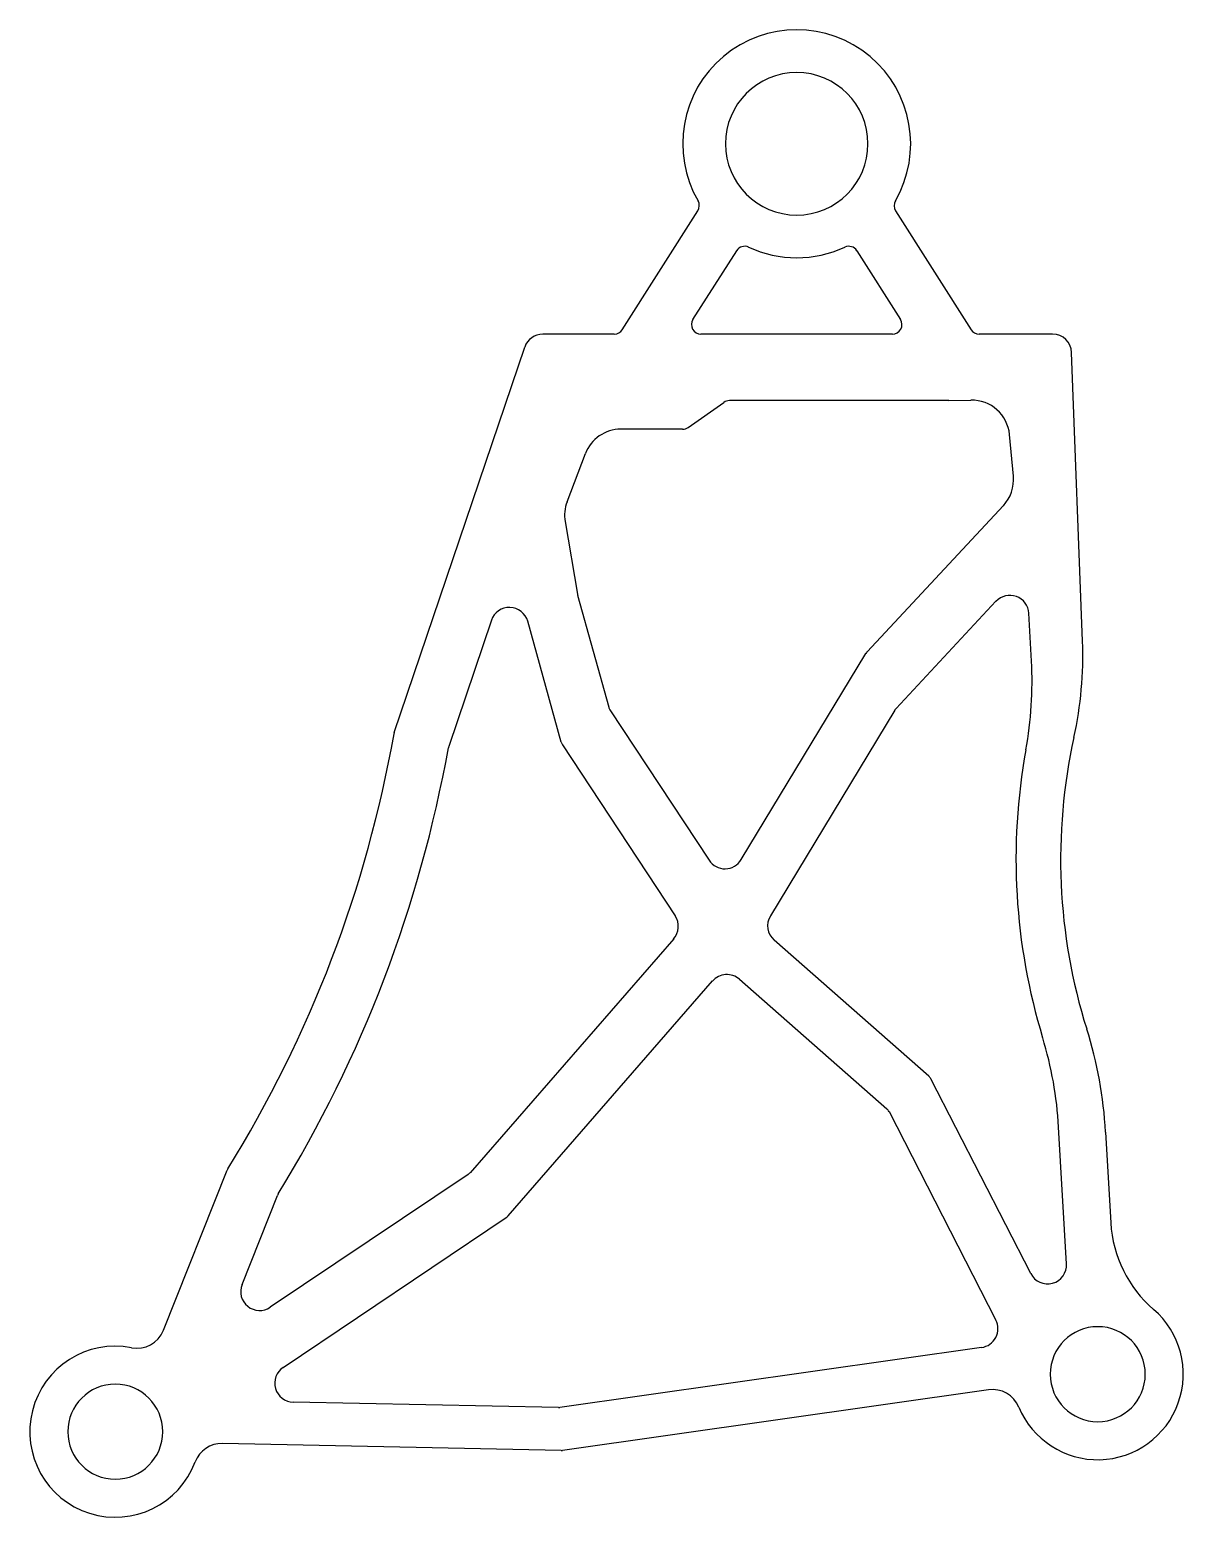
# Model space of a CAD drawing. Header units: metres. Extents: x 491 to 612, y -2305 to -2148.
import ezdxf

# ---------------------------------------------------------------- set-up
doc = ezdxf.new("R2010")
doc.units = ezdxf.units.M

msp = doc.modelspace()

# ---------------------------------------------------------------- linework, layer by layer
for p, q in [((560.96, -2166.28), (560.96, -2166.28)), ((581.74, -2166.28), (581.74, -2166.28)), ((552.99, -2179.84), (560.94, -2167.32)), ((560.94, -2167.32), (560.94, -2167.32)), ((581.76, -2167.32), (589.71, -2179.84)), ((581.76, -2167.32), (581.76, -2167.32)), ((560.43, -2178.76), (565.03, -2171.52)), ((565.03, -2171.52), (565.03, -2171.52)), ((566.29, -2171.15), (566.29, -2171.15)), ((576.41, -2171.15), (576.41, -2171.15)), ((577.67, -2171.52), (582.27, -2178.76)), ((577.67, -2171.52), (577.67, -2171.52)), ((560.43, -2178.76), (560.43, -2178.76)), ((582.27, -2178.76), (582.27, -2178.76)), ((552.15, -2180.3), (544.62, -2180.3)), ((552.99, -2179.84), (552.99, -2179.84)), ((581.43, -2180.3), (561.27, -2180.3)), ((589.71, -2179.84), (589.71, -2179.84)), ((598.29, -2180.3), (590.55, -2180.3)), ((528.99, -2222.21), (542.73, -2181.66)), ((542.73, -2181.66), (542.73, -2181.66)), ((601.44, -2212.61), (600.29, -2182.22)), ((600.29, -2182.22), (600.29, -2182.22)), ((559.91, -2190.12), (563.69, -2187.48)), ((563.69, -2187.48), (563.69, -2187.48)), ((587.35, -2187.3), (564.26, -2187.3)), ((587.35, -2187.3), (589.68, -2187.25)), ((589.68, -2187.25), (589.68, -2187.25)), ((559.34, -2190.3), (552.84, -2190.3)), ((559.91, -2190.12), (559.91, -2190.12)), ((594.16, -2195.26), (593.75, -2190.88)), ((593.75, -2190.88), (593.75, -2190.88)), ((547.18, -2197.94), (549.1, -2192.88)), ((549.1, -2192.88), (549.1, -2192.88)), ((594.16, -2195.26), (594.16, -2195.26)), ((547.18, -2197.94), (547.18, -2197.94)), ((578.75, -2213.74), (593.1, -2198.35)), ((593.1, -2198.35), (593.1, -2198.35)), ((546.98, -2200.03), (548.27, -2207.67)), ((546.98, -2200.03), (546.98, -2200.03)), ((548.27, -2207.67), (548.27, -2207.67)), ((548.29, -2207.77), (551.56, -2219.55)), ((548.29, -2207.77), (548.29, -2207.77)), ((592.32, -2208.42), (581.81, -2219.69)), ((592.32, -2208.42), (592.32, -2208.42)), ((596.06, -2214.7), (595.78, -2209.68)), ((595.78, -2209.68), (595.78, -2209.68)), ((539.22, -2210.41), (534.72, -2223.68)), ((539.22, -2210.41), (539.22, -2210.41)), ((546.57, -2223.24), (543.04, -2210.52)), ((543.04, -2210.52), (543.04, -2210.52)), ((601.44, -2212.61), (601.44, -2212.61)), ((565.51, -2235.6), (578.63, -2213.9)), ((578.63, -2213.9), (578.63, -2213.9)), ((578.75, -2213.74), (578.75, -2213.74)), ((596.06, -2214.7), (596.06, -2214.7)), ((551.56, -2219.55), (551.56, -2219.55)), ((551.69, -2219.83), (562.12, -2235.67)), ((551.69, -2219.83), (551.69, -2219.83)), ((581.69, -2219.86), (568.58, -2241.53)), ((581.69, -2219.86), (581.69, -2219.86)), ((581.81, -2219.69), (581.81, -2219.69)), ((528.95, -2222.35), (528.95, -2222.35)), ((528.99, -2222.21), (528.99, -2222.21)), ((600.53, -2222.74), (600.53, -2222.74)), ((534.68, -2223.82), (534.68, -2223.82)), ((534.72, -2223.68), (534.72, -2223.68)), ((546.57, -2223.24), (546.57, -2223.24)), ((546.7, -2223.52), (558.56, -2241.53)), ((546.7, -2223.52), (546.7, -2223.52)), ((595.47, -2224.06), (595.47, -2224.06)), ((562.12, -2235.67), (562.12, -2235.67)), ((565.51, -2235.6), (565.51, -2235.6)), ((558.56, -2241.53), (558.56, -2241.53)), ((568.58, -2241.53), (568.58, -2241.53)), ((558.4, -2243.94), (536.96, -2268.55)), ((558.4, -2243.94), (558.4, -2243.94)), ((585.25, -2258.39), (568.97, -2244.07)), ((568.97, -2244.07), (568.97, -2244.07)), ((540.96, -2273.09), (562.5, -2248.37)), ((562.5, -2248.37), (562.5, -2248.37)), ((565.32, -2248.19), (580.84, -2261.83)), ((565.32, -2248.19), (565.32, -2248.19)), ((601.88, -2253.43), (601.88, -2253.43)), ((597.24, -2254.35), (597.24, -2254.35)), ((585.25, -2258.39), (585.25, -2258.39)), ((595.98, -2279.15), (585.48, -2258.68)), ((585.48, -2258.68), (585.48, -2258.68)), ((580.84, -2261.83), (580.84, -2261.83)), ((581.07, -2262.12), (592.31, -2284.05)), ((581.07, -2262.12), (581.07, -2262.12)), ((599.75, -2278.12), (598.92, -2263.74)), ((598.92, -2263.74), (598.92, -2263.74)), ((603.86, -2264.27), (604.41, -2273.82)), ((603.86, -2264.27), (603.86, -2264.27)), ((511.47, -2268.12), (511.47, -2268.12)), ((504.69, -2285.13), (511.39, -2268.28)), ((511.39, -2268.28), (511.39, -2268.28)), ((536.76, -2268.73), (515.93, -2282.71)), ((536.76, -2268.73), (536.76, -2268.73)), ((536.96, -2268.55), (536.96, -2268.55)), ((512.96, -2280.31), (516.68, -2270.94)), ((516.68, -2270.94), (516.68, -2270.94)), ((516.76, -2270.78), (516.76, -2270.78)), ((517.28, -2289.03), (540.76, -2273.26)), ((540.76, -2273.26), (540.76, -2273.26)), ((540.96, -2273.09), (540.96, -2273.09)), ((604.41, -2273.82), (604.41, -2273.82)), ((599.75, -2278.12), (599.75, -2278.12)), ((512.96, -2280.31), (512.96, -2280.31)), ((595.98, -2279.15), (595.98, -2279.15)), ((515.93, -2282.71), (515.93, -2282.71)), ((608.91, -2282.93), (608.91, -2282.93)), ((504.69, -2285.13), (504.69, -2285.13)), ((592.31, -2284.05), (592.31, -2284.05)), ((501.33, -2286.97), (501.33, -2286.97)), ((590.81, -2286.94), (546.43, -2293.26)), ((590.81, -2286.94), (590.81, -2286.94)), ((517.28, -2289.03), (517.28, -2289.03)), ((591.54, -2291.39), (546.7, -2297.77)), ((591.54, -2291.39), (591.54, -2291.39)), ((546.27, -2293.27), (518.35, -2292.69)), ((518.35, -2292.69), (518.35, -2292.69)), ((546.27, -2293.27), (546.27, -2293.27)), ((546.43, -2293.26), (546.43, -2293.26)), ((594.73, -2293.21), (594.73, -2293.21)), ((546.54, -2297.78), (510.91, -2297.04)), ((510.91, -2297.04), (510.91, -2297.04)), ((546.54, -2297.78), (546.54, -2297.78)), ((546.7, -2297.77), (546.7, -2297.77)), ((508.04, -2298.98), (508.04, -2298.98))]:
    msp.add_line(p, q)
for centre, radius, start, end in [((571.35, -2160.27), 12, 329.9379, 210.0621), ((571.35, -2160.27), 7.5, 90, 270), ((571.35, -2160.27), 7.5, 0, 90), ((571.35, -2160.27), 7.5, 270, 0), ((560.1, -2166.78), 1, 327.5737, 30.0621), ((582.6, -2166.78), 1, 149.9379, 212.4263), ((565.87, -2172.06), 1, 65.0652, 147.5737), ((576.83, -2172.06), 1, 32.4263, 114.9348), ((571.35, -2160.27), 12, 245.0652, 294.9348), ((561.27, -2179.3), 1, 147.5737, 270), ((581.43, -2179.3), 1, 270, 32.4263), ((544.62, -2182.3), 2, 90, 161.2814), ((552.15, -2179.3), 1, 270, 327.5737), ((590.55, -2179.3), 1, 212.4263, 270), ((598.29, -2182.3), 2, 2.1659, 90), ((564.26, -2188.3), 1, 90, 124.9025), ((589.77, -2191.25), 4, 5.3047, 91.2877), ((552.84, -2194.3), 4, 90, 159.2133), ((559.34, -2189.3), 1, 270, 304.9025), ((590.18, -2195.63), 4, 316.9869, 5.3047), ((550.92, -2199.36), 4, 159.2133, 189.5895), ((549.26, -2207.5), 1, 189.5895, 195.524), ((593.79, -2209.79), 2, 3.1359, 136.9869), ((541.11, -2211.06), 2, 15.524, 161.2814), ((561.47, -2214.12), 40, 347.5603, 2.1659), ((579.48, -2214.42), 1, 136.9869, 148.8407), ((556.12, -2216.89), 40, 349.678, 3.1359), ((552.53, -2219.28), 1, 195.524, 213.3741), ((582.54, -2220.37), 1, 136.9869, 148.8407), ((400.99, -2199.7), 129.96, 328.2303, 349.9617), ((529.94, -2222.53), 1, 161.2814, 169.9617), ((658.66, -2235.56), 59.53, 167.5603, 197.4612), ((400.99, -2199.7), 135.86, 328.4506, 349.7722), ((535.67, -2224), 1, 161.2814, 169.7722), ((547.53, -2222.97), 1, 195.524, 213.3741), ((658.66, -2235.56), 64.23, 169.678, 197.0046), ((563.79, -2234.57), 2, 213.3741, 328.8407), ((556.89, -2242.63), 2, 318.9375, 33.3741), ((570.29, -2242.57), 2, 148.8407, 228.6729), ((564, -2249.69), 2, 48.6729, 138.9375), ((559.24, -2266.84), 44.7, 3.299, 17.4612), ((558.99, -2266.05), 40, 3.299, 17.0046), ((584.59, -2259.14), 1, 27.1367, 48.6729), ((580.18, -2262.58), 1, 27.1367, 48.6729), ((512.32, -2268.65), 1, 148.2303, 158.3165), ((536.2, -2267.89), 1, 303.877, 318.9375), ((517.61, -2271.31), 1, 148.4506, 158.3165), ((540.21, -2272.43), 1, 303.877, 318.9375), ((617.39, -2273.08), 13, 183.299, 229.2828), ((597.76, -2278.24), 2, 207.1367, 3.299), ((514.82, -2281.05), 2, 158.3165, 303.877), ((603.04, -2289.75), 9, 202.5763, 49.2828), ((501.9, -2284.02), 3, 259.0107, 338.3165), ((590.53, -2284.96), 2, 278.0988, 27.1367), ((603.04, -2289.75), 5, 90, 270), ((603.04, -2289.75), 5, 0, 90), ((499.62, -2295.8), 9, 79.0107, 339.342), ((518.4, -2290.69), 2, 123.877, 268.8133), ((603.04, -2289.75), 5, 270, 0), ((499.62, -2295.8), 5, 90, 270), ((499.62, -2295.8), 5, 0, 90), ((591.96, -2294.36), 3, 22.5763, 98.0988), ((546.29, -2292.27), 1, 268.8133, 278.0988), ((499.62, -2295.8), 5, 270, 0), ((510.84, -2300.04), 3, 88.8133, 159.342), ((546.56, -2296.78), 1, 268.8133, 278.0988)]:
    msp.add_arc(centre, radius, start, end)

doc.saveas('drawing.dxf')
